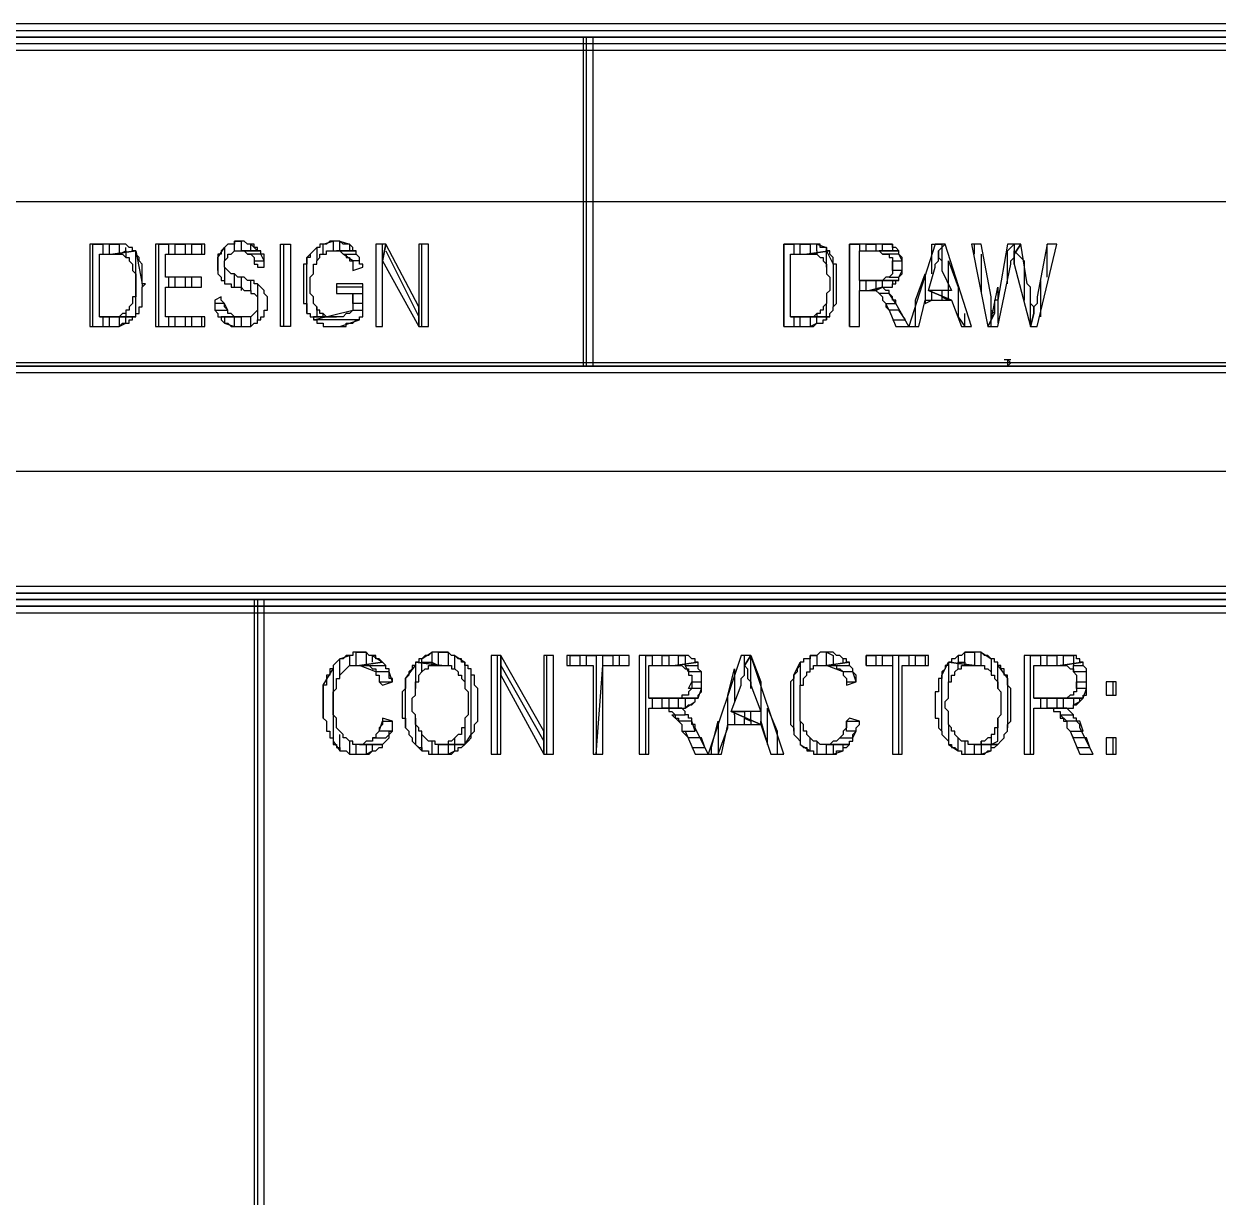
# Model space of a CAD drawing. Extents: x 0 to 594, y 0 to 420.
# Drawn here: x 486.9 to 523.2, y 46.84 to 82.5 of the extents above; entities that cross this region are included whole.
import ezdxf

# ---------------------------------------------------------------- set-up
doc = ezdxf.new("R2010")
doc.units = 0

msp = doc.modelspace()

# ---------------------------------------------------------------- linework, layer by layer
at = {"layer": 'GT_1', "flags": 128}
for points in [[(404, 82.5), (404, 81.7), (584, 81.7), (584, 82.5), (404, 82.5)], [(404, 81.9), (584, 81.9), (584, 82.1), (404, 82.1), (404, 82.3), (584, 82.3)], [(404, 82.1), (584, 82.1)], [(503.9, 72.1), (504.2, 72.1), (504.2, 82.1), (503.9, 82.1), (503.9, 72.1)], [(504, 72.1), (504, 82.1)], [(404, 77.1), (584, 77.1)], [(493.5, 75.9), (493.4, 75.9), (493.4, 75.9), (493.3, 75.9), (493.3, 75.8), (493.2, 75.8), (493.2, 75.8), (493.1, 75.8), (493.1, 75.8), (493, 75.7), (493, 75.7), (492.9, 75.6), (492.9, 75.6), (492.9, 75.5), (492.8, 75.5), (492.8, 75.4), (492.8, 75.4), (492.8, 75.3), (492.8, 75.2), (492.8, 75.2), (492.8, 75.1), (492.8, 75.1), (492.8, 75), (492.8, 74.9), (492.8, 74.9), (492.9, 74.8), (492.9, 74.8), (492.9, 74.7), (493, 74.7), (493, 74.6), (493.1, 74.6), (493.1, 74.6), (493.1, 74.6), (493.2, 74.6), (493.2, 74.5), (493.3, 74.5), (493.4, 74.5), (493.4, 74.5), (493.5, 74.5), (493.6, 74.4), (493.6, 74.4), (493.7, 74.4), (493.7, 74.4), (493.8, 74.4), (493.8, 74.4), (493.8, 74.3), (493.9, 74.3), (493.9, 74.3), (494, 74.2), (494, 74.2), (494, 74.1), (494, 74.1), (494, 74), (494, 74), (494, 73.9), (494, 73.9), (494, 73.8), (493.9, 73.7), (493.9, 73.7), (493.9, 73.7), (493.8, 73.6), (493.8, 73.6), (493.7, 73.6), (493.6, 73.6), (493.6, 73.6), (493.5, 73.6), (492.9, 73.6), (492.9, 73.5), (492.9, 73.5), (493, 73.4), (493, 73.4), (493.1, 73.4), (493.1, 73.4), (493.1, 73.4), (493.2, 73.3), (493.2, 73.3), (493.3, 73.3), (493.4, 73.3), (493.4, 73.3), (493.5, 73.3), (493.5, 73.3), (493.6, 73.3), (493.6, 73.3), (493.7, 73.3), (493.7, 73.3), (493.8, 73.3), (493.8, 73.3), (493.9, 73.4), (493.9, 73.4), (494, 73.4), (494, 73.5), (494.1, 73.5), (494.1, 73.6), (494.2, 73.6), (494.2, 73.7), (494.2, 73.7), (494.2, 73.8), (494.3, 73.8), (494.3, 73.9), (494.3, 74), (494.3, 74), (494.3, 74.1), (494.3, 74.1), (494.3, 74.2), (494.2, 74.3), (494.2, 74.3), (494.2, 74.4), (494.2, 74.4), (494.1, 74.5), (494.1, 74.5), (494, 74.6), (494, 74.6), (493.9, 74.6), (493.9, 74.7), (493.9, 74.7), (493.8, 74.7), (493.8, 74.7), (493.7, 74.7), (493.6, 74.8), (493.6, 74.8), (493.5, 74.8), (493.4, 74.8), (493.4, 74.8), (493.3, 74.9), (493.2, 74.9), (493.2, 74.9), (493.2, 74.9), (493.1, 75), (493.1, 75), (493.1, 75), (493, 75.1), (493, 75.1), (493, 75.2), (493, 75.2), (493, 75.3), (493.1, 75.4), (493.1, 75.4), (493.1, 75.5), (493.2, 75.5), (493.2, 75.5), (493.2, 75.5), (493.3, 75.6), (493.3, 75.6), (493.4, 75.6), (493.5, 75.6), (494.1, 75.6), (494, 75.6), (494, 75.7), (494, 75.7), (493.9, 75.7), (493.9, 75.8), (493.8, 75.8), (493.8, 75.8), (493.7, 75.8), (493.6, 75.9), (493.6, 75.9), (493.5, 75.9), (493.5, 75.9)], [(493.3, 75.6), (493.3, 75.9), (493.5, 75.9), (493.5, 75.6)], [(496.4, 75.9), (496.3, 75.9), (496.2, 75.9), (496.2, 75.9), (496.1, 75.8), (496.1, 75.8), (496, 75.8), (496, 75.8), (495.9, 75.8), (495.9, 75.7), (495.8, 75.7), (495.8, 75.7), (495.8, 75.7), (495.7, 75.6), (495.7, 75.6), (495.6, 75.5), (495.6, 75.5), (495.6, 75.4), (495.5, 75.4), (495.5, 75.3), (495.5, 75.2), (495.4, 75.2), (495.4, 75.1), (495.4, 75), (495.4, 75), (495.4, 74.9), (495.4, 74.8), (495.4, 74.8), (495.4, 74.7), (495.4, 74.6), (495.4, 74.6), (495.4, 74.5), (495.4, 74.4), (495.4, 74.4), (495.4, 74.3), (495.4, 74.2), (495.4, 74.1), (495.4, 74.1), (495.4, 74), (495.5, 74), (495.5, 73.9), (495.5, 73.9), (495.5, 73.8), (495.5, 73.7), (495.6, 73.7), (495.6, 73.6), (495.7, 73.6), (495.7, 73.6), (496.4, 73.6), (496.3, 73.6), (496.2, 73.6), (496.2, 73.6), (496.1, 73.6), (496.1, 73.6), (496, 73.7), (496, 73.7), (495.9, 73.7), (495.9, 73.8), (495.8, 73.8), (495.8, 73.9), (495.8, 73.9), (495.7, 74), (495.7, 74), (495.7, 74.1), (495.7, 74.2), (495.7, 74.2), (495.6, 74.3), (495.6, 74.4), (495.6, 74.4), (495.6, 74.5), (495.6, 74.6), (495.6, 74.6), (495.6, 74.7), (495.6, 74.8), (495.6, 74.8), (495.7, 74.9), (495.7, 75), (495.7, 75), (495.7, 75.1), (495.7, 75.1), (495.7, 75.2), (495.8, 75.2), (495.8, 75.3), (495.8, 75.3), (495.9, 75.4), (495.9, 75.4), (495.9, 75.5), (496, 75.5), (496, 75.5), (496.1, 75.5), (496.1, 75.6), (496.2, 75.6), (496.2, 75.6), (496.3, 75.6), (496.4, 75.6), (497, 75.6), (496.9, 75.6), (496.9, 75.7), (496.9, 75.7), (496.8, 75.8), (496.7, 75.8), (496.7, 75.8), (496.6, 75.8), (496.6, 75.8), (496.5, 75.9), (496.5, 75.9), (496.4, 75.9), (496.4, 75.9)], [(496, 75.5), (496, 75.8), (496.3, 75.9), (496.3, 75.6), (496.5, 75.6), (496.5, 75.9), (496.8, 75.8), (496.8, 75.6)], [(489.6, 75.8), (488.9, 75.8), (488.9, 73.3), (489.6, 73.3), (489.7, 73.3), (489.7, 73.3), (489.8, 73.3), (489.8, 73.3), (489.9, 73.4), (489.9, 73.4), (490, 73.4), (490, 73.4), (490.1, 73.4), (490.1, 73.5), (490.2, 73.5), (490.2, 73.5), (490.2, 73.6), (490.3, 73.6), (489.2, 73.6), (489.2, 75.5), (489.6, 75.5), (490.3, 75.6), (490.2, 75.6), (490.2, 75.7), (490.2, 75.7), (490.1, 75.7), (490.1, 75.7), (490, 75.8), (489.9, 75.8), (489.9, 75.8), (489.8, 75.8), (489.8, 75.8), (489.7, 75.8), (489.7, 75.8), (489.6, 75.8)], [(489, 73.3), (489, 75.8), (489.3, 75.8), (489.3, 75.5)], [(490.3, 75.6), (489.6, 75.5), (489.7, 75.5), (489.7, 75.5), (489.8, 75.5), (489.8, 75.5), (489.9, 75.5), (489.9, 75.5), (489.9, 75.5), (490, 75.4), (490, 75.4), (490.1, 75.4), (490.1, 75.3), (490.1, 75.3), (490.2, 75.2), (490.2, 75.1), (490.2, 75.1), (490.2, 75), (490.2, 75), (490.3, 74.9), (490.3, 74.8), (490.3, 74.8), (490.3, 74.7), (490.3, 74.6), (490.3, 74.5), (490.3, 74.4), (490.3, 74.4), (490.3, 74.3), (490.3, 74.2), (490.2, 74.2), (490.2, 74.1), (490.2, 74.1), (490.2, 74), (490.2, 74), (490.1, 73.9), (490.1, 73.8), (490.1, 73.8), (490, 73.8), (490, 73.7), (490, 73.7), (489.9, 73.7), (489.9, 73.7), (489.8, 73.6), (489.8, 73.6), (489.7, 73.6), (489.7, 73.6), (489.6, 73.6), (489.2, 73.6), (490.3, 73.6), (490.3, 73.7), (490.4, 73.7), (490.4, 73.8), (490.4, 73.8), (490.4, 73.9), (490.5, 73.9), (490.5, 74), (490.5, 74.1), (490.5, 74.1), (490.5, 74.2), (490.5, 74.2), (490.5, 74.3), (490.5, 74.4), (490.5, 74.4), (490.5, 74.5), (490.6, 74.6), (490.5, 74.6), (490.5, 74.7), (490.5, 74.8), (490.5, 74.9), (490.5, 74.9), (490.5, 75), (490.5, 75.1), (490.5, 75.1), (490.5, 75.2), (490.5, 75.2), (490.4, 75.3), (490.4, 75.4), (490.4, 75.4), (490.3, 75.5), (490.3, 75.5), (490.3, 75.6)], [(489.5, 75.5), (489.5, 75.8), (489.8, 75.8), (489.8, 75.5)], [(489.8, 75.5), (489.8, 75.5), (490, 75.6), (490, 75.4)], [(490, 75.6), (490, 75.7)], [(490, 73.8), (490, 73.6), (490.3, 73.6), (490.3, 75.6), (490.5, 74.6), (490.5, 74.5)], [(492.4, 75.8), (490.9, 75.8), (490.9, 73.3), (492.4, 73.3), (492.4, 73.6), (491.2, 73.6), (491.2, 74.5), (492.3, 74.5), (492.3, 74.8), (491.2, 74.8), (491.2, 75.5), (492.4, 75.5), (492.4, 75.8)], [(491, 73.3), (491, 75.8), (491.3, 75.8), (491.3, 75.5)], [(491.5, 75.5), (491.5, 75.8), (491.8, 75.8), (491.8, 75.5)], [(492, 75.5), (492, 75.8), (492.3, 75.8), (492.3, 75.5)], [(492.8, 75), (492.8, 75.4), (493, 75.7), (493, 75.3)], [(494.1, 75.6), (493.5, 75.6), (493.5, 75.6), (493.6, 75.6), (493.6, 75.6), (493.7, 75.5), (493.7, 75.5), (493.8, 75.5), (493.8, 75.5), (493.9, 75.4), (493.9, 75.4), (493.9, 75.3), (493.9, 75.2), (494, 75.2), (494, 75.1), (494.2, 75.1), (494.2, 75.1), (494.2, 75.2), (494.2, 75.3), (494.2, 75.3), (494.2, 75.4), (494.2, 75.5), (494.1, 75.5), (494.1, 75.5), (494.1, 75.6)], [(493.8, 75.6), (493.8, 75.8), (494, 75.6), (494, 75.6)], [(494.7, 73.3), (494.7, 75.8), (495, 75.8), (495, 73.3), (494.7, 73.3)], [(494.8, 73.3), (494.8, 75.8)], [(495.5, 73.7), (495.5, 75.4), (495.8, 75.7), (495.8, 75.3)], [(497, 75.6), (496.4, 75.6), (496.4, 75.6), (496.5, 75.6), (496.5, 75.6), (496.6, 75.5), (496.6, 75.5), (496.7, 75.5), (496.7, 75.4), (496.8, 75.4), (496.8, 75.3), (496.8, 75.3), (496.9, 75.3), (496.9, 75.2), (496.9, 75.1), (496.9, 75), (497.2, 75.1), (497.2, 75.2), (497.1, 75.2), (497.1, 75.3), (497.1, 75.4), (497.1, 75.4), (497, 75.5), (497, 75.5), (497, 75.6)], [(497.9, 75.8), (497.6, 75.8), (497.6, 73.3), (497.8, 73.3), (497.8, 75.3), (497.9, 75.8)], [(497.8, 73.3), (497.8, 75.8)], [(497.9, 75.8), (497.8, 75.3), (498.9, 73.3), (498.9, 73.9), (497.9, 75.8)], [(497.9, 75.6), (498.9, 73.6)], [(499.2, 75.8), (498.9, 75.8), (498.9, 73.9), (498.9, 73.3), (499.2, 73.3), (499.2, 75.8)], [(499, 73.3), (499, 75.8)], [(510, 73.3), (510, 75.8), (510.3, 75.8), (510.3, 75.5)], [(510.7, 75.8), (510, 75.8), (510, 73.3), (510.7, 73.3), (510.8, 73.3), (510.8, 73.3), (510.9, 73.3), (510.9, 73.3), (511, 73.4), (511, 73.4), (511.1, 73.4), (511.1, 73.4), (511.2, 73.4), (511.2, 73.5), (511.3, 73.5), (511.3, 73.5), (511.3, 73.6), (511.4, 73.6), (510.2, 73.6), (510.2, 75.5), (510.7, 75.5), (511.4, 75.6), (511.3, 75.6), (511.3, 75.7), (511.2, 75.7), (511.2, 75.7), (511.1, 75.7), (511.1, 75.8), (511, 75.8), (511, 75.8), (511, 75.8), (510.9, 75.8), (510.9, 75.8), (510.8, 75.8), (510.7, 75.8), (510.7, 75.8)], [(511.4, 75.6), (510.7, 75.5), (510.7, 75.5), (510.8, 75.5), (510.8, 75.5), (510.9, 75.5), (510.9, 75.5), (511, 75.5), (511, 75.5), (511, 75.5), (511.1, 75.4), (511.1, 75.4), (511.2, 75.4), (511.2, 75.3), (511.2, 75.3), (511.3, 75.2), (511.3, 75.1), (511.3, 75.1), (511.3, 75), (511.3, 75), (511.3, 74.9), (511.4, 74.8), (511.4, 74.8), (511.4, 74.7), (511.4, 74.6), (511.4, 74.5), (511.4, 74.4), (511.4, 74.4), (511.3, 74.3), (511.3, 74.2), (511.3, 74.2), (511.3, 74.1), (511.3, 74.1), (511.3, 74), (511.3, 74), (511.2, 73.9), (511.2, 73.8), (511.2, 73.8), (511.1, 73.8), (511.1, 73.7), (511, 73.7), (511, 73.7), (511, 73.7), (510.9, 73.6), (510.9, 73.6), (510.8, 73.6), (510.7, 73.6), (510.7, 73.6), (510.2, 73.6), (511.4, 73.6), (511.4, 73.7), (511.4, 73.7), (511.5, 73.8), (511.5, 73.8), (511.5, 73.9), (511.5, 73.9), (511.6, 74), (511.6, 74.1), (511.6, 74.1), (511.6, 74.2), (511.6, 74.2), (511.6, 74.3), (511.6, 74.4), (511.6, 74.4), (511.6, 74.5), (511.6, 74.6), (511.6, 74.6), (511.6, 74.7), (511.6, 74.8), (511.6, 74.9), (511.6, 74.9), (511.6, 75), (511.6, 75.1), (511.6, 75.1), (511.6, 75.2), (511.5, 75.2), (511.5, 75.3), (511.5, 75.4), (511.5, 75.4), (511.4, 75.5), (511.4, 75.5), (511.4, 75.6)], [(510.5, 75.5), (510.5, 75.8), (510.8, 75.8), (510.8, 75.5)], [(511, 75.6), (511, 75.8), (511.3, 75.7), (511.3, 75.6)], [(511, 75.6), (511, 75.5)], [(511.3, 75.1), (511.3, 75.6), (511.5, 75.2), (511.5, 73.9)], [(512, 73.3), (512, 75.8), (512.3, 75.8), (512.3, 75.6)], [(512.9, 75.8), (512, 75.8), (512, 73.3), (512.3, 73.3), (512.3, 74.4), (512.6, 74.4), (513, 74.5), (513.1, 74.5), (513.1, 74.5), (513.2, 74.5), (513.3, 74.5), (513.3, 74.6), (513.4, 74.6), (513.4, 74.6), (513.4, 74.7), (513.5, 74.7), (513.5, 74.7), (512.3, 74.7), (512.3, 75.6), (512.9, 75.6), (513.5, 75.6), (513.4, 75.7), (513.4, 75.7), (513.3, 75.7), (513.3, 75.8), (513.3, 75.8), (513.2, 75.8), (513.2, 75.8), (513.1, 75.8), (513.1, 75.8), (513, 75.8), (513, 75.8), (512.9, 75.8)], [(513.5, 75.6), (512.9, 75.6), (512.9, 75.6), (513, 75.5), (513.1, 75.5), (513.1, 75.5), (513.2, 75.5), (513.2, 75.5), (513.2, 75.4), (513.3, 75.4), (513.3, 75.3), (513.3, 75.3), (513.3, 75.2), (513.3, 75.1), (513.3, 75.1), (513.3, 75), (513.3, 75), (513.3, 74.9), (513.3, 74.9), (513.2, 74.8), (513.2, 74.8), (513.1, 74.8), (513.1, 74.8), (513, 74.7), (513, 74.7), (512.9, 74.7), (512.8, 74.7), (512.3, 74.7), (513.5, 74.7), (513.5, 74.8), (513.5, 74.8), (513.6, 74.9), (513.6, 74.9), (513.6, 75), (513.6, 75.1), (513.6, 75.1), (513.6, 75.2), (513.6, 75.3), (513.6, 75.3), (513.6, 75.4), (513.5, 75.5), (513.5, 75.5), (513.5, 75.5), (513.5, 75.6)], [(512.5, 75.6), (512.5, 75.8), (512.8, 75.8), (512.8, 75.6)], [(513, 75.6), (513, 75.8), (513.3, 75.8), (513.3, 75.6)], [(514.9, 75.8), (514.6, 75.8), (513.8, 73.3), (514.1, 73.3), (514.3, 74.1), (515.1, 74.1), (514.4, 74.4), (514.6, 75.1), (514.6, 75.1), (514.6, 75.2), (514.6, 75.2), (514.7, 75.3), (514.7, 75.4), (514.7, 75.4), (514.7, 75.5), (514.7, 75.6), (514.9, 75.8)], [(514.9, 75.8), (514.7, 75.6), (514.7, 75.5), (514.7, 75.5), (514.7, 75.4), (514.8, 75.3), (514.8, 75.3), (514.8, 75.2), (514.8, 75.1), (514.8, 75), (515.1, 74.4), (514.4, 74.4), (515.1, 74.1), (515.4, 73.3), (515.7, 73.3), (514.9, 75.8)], [(514.5, 74.9), (514.5, 75.8), (514.8, 75.8), (514.8, 75.7)], [(514.8, 75.7), (514.8, 75.3)], [(516, 75.8), (515.7, 75.8), (516.2, 73.3), (516.4, 73.7), (516.4, 73.7), (516.3, 73.8), (516.3, 73.8), (516.3, 73.9), (516.3, 74), (516.3, 74.1), (516.3, 74.1), (516.3, 74.2), (516, 75.8)], [(515.8, 75.5), (515.8, 75.8)], [(517.2, 75.8), (516.8, 75.8), (516.5, 74.1), (516.4, 74.1), (516.4, 74.1), (516.4, 74), (516.4, 74), (516.4, 73.9), (516.4, 73.8), (516.4, 73.7), (516.2, 73.3), (516.5, 73.3), (516.9, 75.2), (516.9, 75.3), (516.9, 75.3), (517, 75.4), (517, 75.4), (517, 75.5), (517.2, 75.8)], [(516.8, 74.6), (516.8, 75.6), (517, 75.8), (517, 75.6)], [(517.2, 75.8), (517, 75.5), (517, 75.5), (517, 75.4), (517, 75.3), (517, 75.2), (517.5, 73.3), (517.6, 73.7), (517.6, 73.7), (517.6, 73.8), (517.6, 73.9), (517.6, 73.9), (517.5, 74), (517.5, 74.1), (517.5, 74.1), (517.5, 74.2), (517.5, 74.3), (517.5, 74.3), (517.5, 74.4), (517.5, 74.5), (517.4, 74.6), (517.2, 75.8)], [(517, 75.2), (517, 75.6), (517.3, 75.3), (517.3, 74.1)], [(518.3, 75.8), (518, 75.8), (517.7, 74.2), (517.7, 74.1), (517.7, 74.1), (517.7, 74), (517.6, 73.9), (517.6, 73.9), (517.6, 73.8), (517.6, 73.7), (517.6, 73.7), (517.5, 73.3), (517.7, 73.3), (518.3, 75.8)], [(518, 74.8), (518, 75.8)], [(493.9, 75.3), (494.2, 75.3), (494.1, 75.5), (493.7, 75.5)], [(497.1, 75.3), (496.9, 75.3), (496.6, 75.5), (497, 75.5)], [(513.2, 74.8), (513.5, 74.8), (513.6, 75), (513.3, 75), (513.3, 75.3), (513.6, 75.3), (513.5, 75.5), (513, 75.5)], [(514.8, 74.4), (514.8, 74.2), (515, 74.1), (515, 74.4), (515, 75.3), (515.3, 74.5), (515.3, 73.6), (515.5, 73.3), (515.5, 73.7)], [(516, 75.5), (516, 74.3)], [(491.3, 74.8), (491.3, 74.5)], [(491.5, 74.5), (491.5, 74.8)], [(491.8, 74.8), (491.8, 74.5)], [(492, 74.5), (492, 74.8)], [(493, 75.1), (493, 74.6)], [(493.3, 74.5), (493.3, 74.9)], [(493.5, 74.8), (493.5, 74.4)], [(514, 73.3), (514, 74.1), (514.3, 74.9), (514.3, 74), (514.5, 74.1), (514.5, 74.3)], [(493.8, 74.4), (493.8, 74.7)], [(494, 74.6), (494, 73.5)], [(497.2, 74.6), (496.4, 74.6), (496.4, 74.3), (496.9, 74.3), (496.9, 73.8), (496.9, 73.8), (496.9, 73.8), (496.8, 73.7), (496.8, 73.7), (496.7, 73.7), (496.6, 73.6), (496.6, 73.6), (496.5, 73.6), (496.5, 73.6), (496.4, 73.6), (496.4, 73.6), (495.7, 73.6), (495.7, 73.5), (495.8, 73.5), (495.8, 73.4), (495.9, 73.4), (495.9, 73.4), (496, 73.4), (496, 73.3), (496.1, 73.3), (496.1, 73.3), (496.2, 73.3), (496.3, 73.3), (496.3, 73.3), (496.4, 73.3), (496.4, 73.3), (496.5, 73.3), (496.5, 73.3), (496.6, 73.3), (496.6, 73.3), (496.7, 73.3), (496.7, 73.4), (496.8, 73.4), (496.8, 73.4), (496.9, 73.4), (496.9, 73.4), (497, 73.5), (497, 73.5), (497.1, 73.5), (497.1, 73.6), (497.2, 73.6), (497.2, 73.7), (497.2, 74.6)], [(496.2, 73.3), (496.5, 73.3), (497.1, 73.5), (495.7, 73.5), (496.9, 73.8), (497.2, 73.8), (497.2, 74), (496.9, 74), (496.9, 74.3), (497.2, 74.3), (497.2, 74.5), (496.4, 74.5)], [(512.3, 74.7), (512.3, 74.4), (512.5, 74.4), (512.5, 74.7)], [(513, 74.5), (512.6, 74.4), (512.6, 74.4), (512.7, 74.4), (512.7, 74.4), (512.8, 74.4), (512.8, 74.4), (512.9, 74.3), (512.9, 74.3), (512.9, 74.3), (513, 74.2), (513, 74.1), (513, 74.1), (513.1, 74), (513.1, 74), (513.1, 73.9), (513.2, 73.8), (513.4, 73.3), (513.8, 73.3), (513.4, 74), (513.4, 74.1), (513.3, 74.1), (513.3, 74.2), (513.3, 74.2), (513.2, 74.3), (513.2, 74.3), (513.2, 74.4), (513.1, 74.4), (513.1, 74.4), (513, 74.5)], [(512.8, 74.7), (512.8, 74.4), (513, 74.5), (513, 74.7)], [(513.3, 74.7), (513.3, 74.6)], [(516.3, 73.3), (516.3, 73.5), (516.5, 74.5), (516.5, 73.4)], [(517.8, 74.7), (517.8, 73.6)], [(492.9, 74.2), (492.7, 74.1), (492.7, 74.1), (492.7, 74), (492.7, 73.9), (492.7, 73.9), (492.7, 73.8), (492.8, 73.7), (492.8, 73.7), (492.8, 73.6), (492.9, 73.6), (493.5, 73.6), (493.5, 73.6), (493.4, 73.6), (493.4, 73.6), (493.3, 73.6), (493.3, 73.6), (493.2, 73.7), (493.2, 73.7), (493.1, 73.7), (493.1, 73.8), (493.1, 73.8), (493, 73.9), (493, 73.9), (493, 73.9), (493, 74), (492.9, 74.1), (492.9, 74.2)], [(513.3, 73.5), (513.7, 73.5), (513.5, 73.8), (513.2, 73.8), (513.1, 74), (513.4, 74), (513.2, 74.3), (512.9, 74.3)], [(514.5, 74.3), (514.5, 74.4)], [(514.8, 74.2), (514.8, 74.1), (515, 74.1), (515, 74.1)], [(516.3, 73.5), (516.3, 74.1)], [(492.7, 73.8), (493.1, 73.8), (493, 74), (492.7, 74)], [(495.8, 73.9), (495.8, 73.6), (496, 73.6), (496, 73.7)], [(511, 73.7), (511, 73.6), (511.3, 73.6), (511.3, 74)], [(517.5, 73.5), (517.5, 74)], [(489.3, 73.6), (489.3, 73.3), (489.5, 73.3), (489.5, 73.6)], [(489.8, 73.6), (489.8, 73.6)], [(489.8, 73.6), (489.8, 73.3), (490, 73.4), (490, 73.6)], [(491.3, 73.6), (491.3, 73.3), (491.5, 73.3), (491.5, 73.6)], [(491.8, 73.6), (491.8, 73.3), (492, 73.3), (492, 73.6)], [(492.3, 73.6), (492.3, 73.3)], [(493, 73.6), (493, 73.4), (493.3, 73.3), (493.3, 73.6)], [(493.5, 73.6), (493.5, 73.3), (493.8, 73.3), (493.8, 73.6)], [(510.3, 73.6), (510.3, 73.3), (510.5, 73.3), (510.5, 73.6)], [(510.8, 73.6), (510.8, 73.6)], [(510.8, 73.6), (510.8, 73.3), (511, 73.4), (511, 73.6)], [(511.3, 73.6), (511.3, 73.5)], [(517.5, 73.3), (517.5, 73.5)], [(516.7, 72.3), (516.9, 72.3)], [(516.8, 72.1), (516.9, 72.2), (516.8, 72.3), (516.8, 72.2), (516.8, 72.1)], [(404, 72.2), (404, 71.9), (584, 71.9), (584, 72.2), (404, 72.2)], [(404, 72.1), (584, 72.1)], [(404, 72.1), (584, 72.1)], [(564, 72.1), (544, 72.1), (524, 72.1), (504, 72.1), (484, 72.1), (464, 72.1)], [(519.3, 72.1), (527.7, 72.1)], [(477.8, 68.9), (535.2, 68.9)], [(584, 64.6), (584, 65.4), (404, 65.4), (404, 64.6), (584, 64.6)], [(404, 65.4), (404, 64.6), (584, 64.6), (584, 65.4), (404, 65.4)], [(584, 65.2), (404, 65.2), (404, 65), (584, 65), (584, 64.8), (404, 64.8)], [(404, 64.8), (584, 64.8), (584, 65), (404, 65), (404, 65.2), (584, 65.2)], [(404, 65), (584, 65)], [(494.2, 65), (493.9, 65), (493.9, 45.6), (494.2, 45.6), (494.2, 65)], [(494, 65), (494, 45.6)], [(514, 65), (584, 65)], [(497.1, 63.4), (497.1, 63.4), (497.1, 63.4), (497, 63.4), (496.9, 63.4), (496.9, 63.3), (496.8, 63.3), (496.7, 63.3), (496.7, 63.3), (496.6, 63.2), (496.5, 63.2), (496.5, 63.2), (496.4, 63.1), (496.4, 63.1), (496.3, 63), (496.3, 62.9), (496.2, 62.9), (496.2, 62.8), (496.2, 62.7), (496.1, 62.7), (496.1, 62.6), (496.1, 62.5), (496.1, 62.4), (496, 62.4), (496, 62.3), (496, 62.2), (496, 62.1), (496, 62), (496, 61.9), (496, 61.9), (496, 61.8), (496, 61.7), (496, 61.6), (496, 61.5), (496, 61.4), (496, 61.4), (496.1, 61.3), (496.1, 61.2), (496.1, 61.1), (496.1, 61.1), (496.1, 61), (496.2, 61), (496.2, 60.9), (496.2, 60.8), (496.3, 60.8), (496.3, 60.7), (496.3, 60.6), (496.4, 60.6), (496.4, 60.5), (496.5, 60.5), (496.5, 60.4), (496.6, 60.4), (496.7, 60.4), (496.7, 60.4), (496.8, 60.3), (496.8, 60.3), (496.9, 60.3), (497, 60.3), (497, 60.3), (497.1, 60.3), (497.2, 60.3), (497.2, 60.3), (497.3, 60.3), (497.4, 60.3), (497.4, 60.3), (497.5, 60.4), (497.5, 60.4), (497.6, 60.4), (497.7, 60.5), (497.7, 60.5), (497.8, 60.5), (497.8, 60.6), (497.1, 60.6), (497.1, 60.6), (497, 60.6), (496.9, 60.6), (496.9, 60.7), (496.8, 60.7), (496.8, 60.7), (496.7, 60.8), (496.6, 60.8), (496.6, 60.8), (496.6, 60.9), (496.5, 61), (496.5, 61), (496.4, 61.1), (496.4, 61.2), (496.4, 61.2), (496.4, 61.3), (496.4, 61.3), (496.4, 61.4), (496.3, 61.5), (496.3, 61.6), (496.3, 61.7), (496.3, 61.8), (496.3, 61.9), (496.3, 61.9), (496.3, 62), (496.3, 62.1), (496.3, 62.2), (496.4, 62.3), (496.4, 62.4), (496.4, 62.4), (496.4, 62.5), (496.4, 62.6), (496.5, 62.6), (496.5, 62.7), (496.6, 62.8), (496.6, 62.8), (496.7, 62.9), (496.7, 62.9), (496.7, 62.9), (496.8, 63), (496.9, 63), (496.9, 63), (497, 63), (497.1, 63), (497.1, 63), (497.8, 63.1), (497.8, 63.1), (497.7, 63.2), (497.7, 63.2), (497.6, 63.2), (497.6, 63.3), (497.5, 63.3), (497.5, 63.3), (497.4, 63.3), (497.3, 63.4), (497.3, 63.4), (497.2, 63.4), (497.1, 63.4)], [(496.5, 62.7), (496.5, 63.2), (496.8, 63.3), (496.8, 63)], [(497, 63), (497, 63.4), (497.3, 63.4), (497.3, 63)], [(497.5, 63.1), (497.5, 63.3), (497.8, 63.1), (497.8, 63.1)], [(499.6, 63.4), (499.5, 63.4), (499.4, 63.4), (499.3, 63.4), (499.3, 63.4), (499.2, 63.3), (499.2, 63.3), (499.1, 63.3), (499, 63.2), (499, 63.2), (498.9, 63.2), (498.9, 63.1), (498.8, 63.1), (499.6, 63), (499.6, 63), (499.7, 63), (499.8, 63), (499.8, 63), (499.9, 63), (499.9, 62.9), (500, 62.9), (500, 62.9), (500.1, 62.8), (500.1, 62.7), (500.2, 62.7), (500.2, 62.6), (500.3, 62.5), (500.3, 62.5), (500.3, 62.4), (500.3, 62.3), (500.3, 62.3), (500.4, 62.2), (500.4, 62.1), (500.4, 62), (500.4, 61.9), (500.4, 61.8), (500.4, 61.8), (500.4, 61.7), (500.4, 61.6), (500.4, 61.5), (500.3, 61.4), (500.3, 61.3), (500.3, 61.3), (500.3, 61.2), (500.3, 61.1), (500.2, 61.1), (500.2, 61), (500.2, 60.9), (500.1, 60.9), (500.1, 60.9), (500, 60.8), (500, 60.8), (499.9, 60.7), (499.9, 60.7), (499.8, 60.7), (499.8, 60.6), (499.7, 60.6), (499.6, 60.6), (499.6, 60.6), (500.3, 60.6), (500.4, 60.7), (500.4, 60.7), (500.5, 60.8), (500.5, 60.9), (500.5, 60.9), (500.6, 61), (500.6, 61), (500.6, 61.1), (500.6, 61.2), (500.6, 61.2), (500.7, 61.3), (500.7, 61.4), (500.7, 61.5), (500.7, 61.6), (500.7, 61.7), (500.7, 61.7), (500.7, 61.8), (500.7, 61.9), (500.7, 62), (500.7, 62.1), (500.7, 62.2), (500.7, 62.3), (500.7, 62.3), (500.6, 62.4), (500.6, 62.5), (500.6, 62.6), (500.6, 62.6), (500.6, 62.7), (500.5, 62.7), (500.5, 62.8), (500.5, 62.9), (500.4, 62.9), (500.4, 63), (500.3, 63), (500.3, 63.1), (500.2, 63.1), (500.2, 63.2), (500.1, 63.2), (500.1, 63.2), (500, 63.3), (500, 63.3), (499.9, 63.3), (499.8, 63.4), (499.8, 63.4), (499.7, 63.4), (499.6, 63.4), (499.6, 63.4)], [(499, 63.1), (499, 63.2), (499.3, 63.4), (499.3, 63.1), (499.5, 63), (499.5, 63.4), (499.8, 63.4), (499.8, 63)], [(500, 62.9), (500, 63.3), (500.3, 63.1), (500.3, 62.5)], [(501.4, 63.3), (501.1, 63.3), (501.1, 60.3), (501.4, 60.3), (501.4, 62.7), (501.4, 63.3)], [(501.3, 60.3), (501.3, 63.3)], [(501.4, 63.3), (501.4, 62.7), (502.7, 60.3), (502.7, 61), (501.4, 63.3)], [(503, 63.3), (502.7, 63.3), (502.7, 61), (502.7, 60.3), (503, 60.3), (503, 63.3)], [(502.8, 60.3), (502.8, 63.3)], [(505.3, 63.3), (503.4, 63.3), (503.4, 63), (504.2, 63), (504.2, 60.3), (504.5, 60.3), (504.5, 63), (505.3, 63), (505.3, 63.3)], [(503.5, 63), (503.5, 63.3), (503.8, 63.3), (503.8, 63), (504, 63), (504, 63.3), (504.3, 63.3), (504.3, 60.3), (504.5, 63), (504.5, 63.3), (504.8, 63.3), (504.8, 63), (505, 63), (505, 63.3)], [(506.7, 63.3), (505.6, 63.3), (505.6, 60.3), (505.9, 60.3), (505.9, 61.7), (506.3, 61.7), (506.8, 61.7), (506.9, 61.7), (507, 61.7), (507, 61.7), (507.1, 61.8), (507.2, 61.8), (507.2, 61.8), (507.3, 61.9), (507.3, 61.9), (507.3, 62), (507.4, 62), (505.9, 62), (505.9, 63), (506.7, 63), (507.4, 63.1), (507.3, 63.1), (507.3, 63.2), (507.2, 63.2), (507.1, 63.3), (507.1, 63.3), (507, 63.3), (507, 63.3), (506.9, 63.3), (506.8, 63.3), (506.7, 63.3), (506.7, 63.3)], [(505.8, 60.3), (505.8, 63.3), (506, 63.3), (506, 63)], [(506.3, 63), (506.3, 63.3), (506.5, 63.3), (506.5, 63)], [(506.8, 63), (506.8, 63.3), (507, 63.3), (507, 63)], [(507.3, 63.1), (507.3, 63.2)], [(509, 63.3), (508.7, 63.3), (507.7, 60.3), (508.1, 60.3), (508.3, 61.2), (509.3, 61.2), (508.4, 61.6), (508.7, 62.4), (508.7, 62.5), (508.7, 62.5), (508.7, 62.6), (508.8, 62.7), (508.8, 62.8), (508.8, 62.9), (508.8, 62.9), (508.8, 63), (509, 63.3)], [(509, 63.3), (508.8, 63), (508.8, 63), (508.9, 62.9), (508.9, 62.8), (508.9, 62.7), (508.9, 62.7), (508.9, 62.6), (509, 62.5), (509, 62.4), (509.3, 61.6), (508.4, 61.6), (509.3, 61.2), (509.6, 60.3), (510, 60.3), (509, 63.3)], [(508.8, 62.8), (508.8, 63.3)], [(509, 62.3), (509, 63.3), (509.3, 62.5), (509.3, 61.3), (509.5, 60.6), (509.5, 61.7), (509.8, 61), (509.8, 60.3)], [(511.3, 63.4), (511.2, 63.4), (511.1, 63.4), (511.1, 63.4), (511, 63.3), (510.9, 63.3), (510.9, 63.3), (510.8, 63.3), (510.8, 63.2), (510.7, 63.2), (510.6, 63.2), (510.6, 63.1), (510.5, 63.1), (510.5, 63), (510.4, 62.9), (510.4, 62.9), (510.4, 62.8), (510.3, 62.7), (510.3, 62.7), (510.3, 62.6), (510.2, 62.5), (510.2, 62.4), (510.2, 62.4), (510.2, 62.3), (510.2, 62.2), (510.2, 62.1), (510.2, 62), (510.2, 61.9), (510.2, 61.9), (510.2, 61.8), (510.2, 61.7), (510.2, 61.6), (510.2, 61.5), (510.2, 61.4), (510.2, 61.4), (510.2, 61.3), (510.2, 61.2), (510.3, 61.1), (510.3, 61.1), (510.3, 61), (510.3, 61), (510.3, 60.9), (510.4, 60.8), (510.4, 60.8), (510.5, 60.7), (510.5, 60.6), (510.5, 60.6), (510.6, 60.5), (510.7, 60.5), (510.7, 60.4), (510.8, 60.4), (510.8, 60.4), (510.9, 60.4), (510.9, 60.3), (511, 60.3), (511.1, 60.3), (511.1, 60.3), (511.2, 60.3), (511.3, 60.3), (511.3, 60.3), (511.4, 60.3), (511.4, 60.3), (511.5, 60.3), (511.6, 60.3), (511.6, 60.4), (511.7, 60.4), (511.8, 60.4), (511.8, 60.5), (511.9, 60.5), (511.9, 60.5), (512, 60.6), (511.3, 60.6), (511.2, 60.6), (511.2, 60.6), (511.1, 60.6), (511, 60.7), (511, 60.7), (510.9, 60.7), (510.8, 60.8), (510.8, 60.8), (510.8, 60.8), (510.7, 60.9), (510.7, 61), (510.6, 61), (510.6, 61.1), (510.6, 61.2), (510.6, 61.2), (510.5, 61.3), (510.5, 61.3), (510.5, 61.4), (510.5, 61.5), (510.5, 61.6), (510.5, 61.7), (510.5, 61.8), (510.5, 61.9), (510.5, 61.9), (510.5, 62), (510.5, 62.1), (510.5, 62.2), (510.5, 62.3), (510.5, 62.4), (510.6, 62.4), (510.6, 62.5), (510.6, 62.6), (510.6, 62.6), (510.7, 62.7), (510.7, 62.8), (510.8, 62.8), (510.8, 62.9), (510.8, 62.9), (510.9, 62.9), (510.9, 63), (511, 63), (511.1, 63), (511.1, 63), (511.2, 63), (511.3, 63), (512, 63.1), (511.9, 63.1), (511.9, 63.2), (511.9, 63.2), (511.8, 63.2), (511.7, 63.3), (511.7, 63.3), (511.6, 63.3), (511.6, 63.3), (511.5, 63.4), (511.4, 63.4), (511.4, 63.4), (511.3, 63.4)], [(510.8, 62.9), (510.8, 63.3), (511, 63.3), (511, 63)], [(511.3, 63), (511.3, 63.4), (511.5, 63.3), (511.5, 63)], [(511.8, 63.1), (511.8, 63.2)], [(512.5, 63), (512.5, 63.3), (512.8, 63.3), (512.8, 63), (513, 63), (513, 63.3), (513.3, 63.3), (513.3, 60.3), (513.5, 60.3), (513.5, 63.3), (513.8, 63.3), (513.8, 63), (514, 63), (514, 63.3), (514.3, 63.3), (514.3, 63)], [(514.4, 63.3), (512.5, 63.3), (512.5, 63), (513.3, 63), (513.3, 60.3), (513.6, 60.3), (513.6, 63), (514.4, 63), (514.4, 63.3)], [(515.8, 63.4), (515.7, 63.4), (515.6, 63.4), (515.6, 63.4), (515.5, 63.4), (515.4, 63.3), (515.4, 63.3), (515.3, 63.3), (515.2, 63.2), (515.2, 63.2), (515.1, 63.2), (515.1, 63.1), (515, 63.1), (515.8, 63), (515.8, 63), (515.9, 63), (516, 63), (516, 63), (516.1, 63), (516.1, 62.9), (516.2, 62.9), (516.2, 62.9), (516.3, 62.8), (516.3, 62.7), (516.4, 62.7), (516.4, 62.6), (516.5, 62.5), (516.5, 62.5), (516.5, 62.4), (516.5, 62.3), (516.5, 62.3), (516.6, 62.2), (516.6, 62.1), (516.6, 62), (516.6, 61.9), (516.6, 61.8), (516.6, 61.8), (516.6, 61.7), (516.6, 61.6), (516.6, 61.5), (516.5, 61.4), (516.5, 61.3), (516.5, 61.3), (516.5, 61.2), (516.5, 61.1), (516.4, 61.1), (516.4, 61), (516.4, 60.9), (516.3, 60.9), (516.3, 60.9), (516.3, 60.8), (516.2, 60.8), (516.1, 60.7), (516.1, 60.7), (516, 60.7), (516, 60.6), (515.9, 60.6), (515.8, 60.6), (515.8, 60.6), (516.5, 60.6), (516.6, 60.7), (516.6, 60.7), (516.7, 60.8), (516.7, 60.9), (516.7, 60.9), (516.8, 61), (516.8, 61), (516.8, 61.1), (516.8, 61.2), (516.8, 61.2), (516.9, 61.3), (516.9, 61.4), (516.9, 61.5), (516.9, 61.6), (516.9, 61.7), (516.9, 61.7), (516.9, 61.8), (516.9, 61.9), (516.9, 62), (516.9, 62.1), (516.9, 62.2), (516.9, 62.3), (516.9, 62.3), (516.8, 62.4), (516.8, 62.5), (516.8, 62.6), (516.8, 62.6), (516.8, 62.7), (516.7, 62.7), (516.7, 62.8), (516.7, 62.9), (516.6, 62.9), (516.6, 63), (516.5, 63), (516.5, 63.1), (516.4, 63.1), (516.4, 63.2), (516.3, 63.2), (516.3, 63.2), (516.2, 63.3), (516.2, 63.3), (516.1, 63.3), (516, 63.4), (516, 63.4), (515.9, 63.4), (515.8, 63.4), (515.8, 63.4)], [(515.3, 63.3), (515.3, 63.1), (515.5, 63.1), (515.5, 63.4), (515.8, 63.4), (515.8, 63)], [(516, 63), (516, 63.4), (516.3, 63.2), (516.3, 62.8)], [(518.4, 63.3), (517.3, 63.3), (517.3, 60.3), (517.6, 60.3), (517.6, 61.7), (518, 61.7), (518.6, 61.7), (518.6, 61.7), (518.7, 61.7), (518.8, 61.7), (518.8, 61.8), (518.9, 61.8), (518.9, 61.8), (519, 61.9), (519, 61.9), (519.1, 62), (517.6, 62), (517.6, 63), (518.4, 63), (519.1, 63.1), (519, 63.1), (519, 63.2), (518.9, 63.2), (518.9, 63.3), (518.9, 63.3), (518.8, 63.3), (518.8, 63.3), (518.7, 63.3), (518.6, 63.3), (518.6, 63.3), (518.5, 63.3), (518.4, 63.3)], [(517.5, 60.3), (517.5, 63.3), (517.8, 63.3), (517.8, 63)], [(518, 63), (518, 63.3), (518.3, 63.3), (518.3, 63)], [(518.5, 63), (518.5, 63.3), (518.8, 63.3), (518.8, 63)], [(496, 61.4), (496, 62.4), (496.3, 62.9), (496.3, 60.7), (496.5, 60.4), (496.5, 60.9)], [(497.8, 63.1), (497.1, 63), (497.2, 63), (497.2, 63), (497.3, 63), (497.4, 63), (497.4, 63), (497.5, 62.9), (497.5, 62.9), (497.6, 62.9), (497.6, 62.8), (497.6, 62.7), (497.7, 62.7), (497.7, 62.6), (497.7, 62.5), (497.8, 62.4), (498.1, 62.5), (498.1, 62.6), (498, 62.6), (498, 62.7), (498, 62.8), (498, 62.9), (497.9, 62.9), (497.9, 63), (497.8, 63.1)], [(497.7, 62.5), (498.1, 62.5), (498, 62.8), (497.6, 62.8), (497.1, 63), (497.9, 63)], [(498.8, 63.1), (498.8, 63), (498.7, 63), (498.7, 62.9), (498.7, 62.9), (498.6, 62.8), (498.6, 62.8), (498.6, 62.7), (498.5, 62.6), (498.5, 62.6), (498.5, 62.5), (498.5, 62.4), (498.5, 62.3), (498.4, 62.2), (498.4, 62.2), (498.4, 62.1), (498.4, 62), (498.4, 61.9), (498.4, 61.8), (498.4, 61.8), (498.4, 61.7), (498.4, 61.6), (498.4, 61.5), (498.4, 61.4), (498.5, 61.4), (498.5, 61.3), (498.5, 61.2), (498.5, 61.1), (498.6, 61), (498.6, 61), (498.6, 60.9), (498.7, 60.8), (498.7, 60.8), (498.7, 60.7), (498.8, 60.6), (498.8, 60.6), (498.9, 60.5), (499, 60.5), (499, 60.5), (499, 60.4), (499.1, 60.4), (499.2, 60.4), (499.2, 60.3), (499.3, 60.3), (499.4, 60.3), (499.4, 60.3), (499.5, 60.3), (499.6, 60.3), (499.6, 60.3), (499.7, 60.3), (499.8, 60.3), (499.8, 60.3), (499.9, 60.3), (500, 60.4), (500, 60.4), (500.1, 60.4), (500.1, 60.5), (500.2, 60.5), (500.2, 60.5), (500.3, 60.6), (500.3, 60.6), (499.6, 60.6), (499.5, 60.6), (499.4, 60.6), (499.4, 60.7), (499.3, 60.7), (499.2, 60.7), (499.2, 60.7), (499.1, 60.8), (499.1, 60.8), (499, 60.9), (499, 60.9), (499, 61), (498.9, 61), (498.9, 61.1), (498.9, 61.1), (498.8, 61.2), (498.8, 61.3), (498.8, 61.4), (498.8, 61.4), (498.8, 61.5), (498.7, 61.6), (498.7, 61.7), (498.7, 61.8), (498.7, 61.9), (498.7, 62), (498.8, 62.1), (498.8, 62.2), (498.8, 62.2), (498.8, 62.3), (498.8, 62.4), (498.8, 62.5), (498.9, 62.5), (498.9, 62.6), (498.9, 62.7), (498.9, 62.7), (499, 62.8), (499, 62.8), (499.1, 62.9), (499.1, 62.9), (499.2, 62.9), (499.2, 63), (499.3, 63), (499.4, 63), (499.4, 63), (499.5, 63), (499.6, 63), (498.8, 63.1)], [(498.5, 61.1), (498.5, 62.6), (498.8, 63), (498.8, 62.3)], [(499, 62.8), (499, 63.1), (499.3, 63.1), (499.3, 63)], [(501.4, 63), (502.7, 60.7)], [(507.4, 63.1), (506.7, 63), (506.7, 63), (506.8, 63), (506.8, 63), (506.9, 63), (507, 62.9), (507, 62.9), (507.1, 62.9), (507.1, 62.8), (507.1, 62.7), (507.2, 62.7), (507.2, 62.6), (507.2, 62.5), (507.2, 62.5), (507.2, 62.4), (507.2, 62.3), (507.1, 62.2), (507.1, 62.2), (507.1, 62.1), (507, 62.1), (506.9, 62.1), (506.9, 62), (506.8, 62), (506.7, 62), (506.7, 62), (506.6, 62), (505.9, 62), (507.4, 62), (507.4, 62.1), (507.4, 62.1), (507.5, 62.2), (507.5, 62.3), (507.5, 62.3), (507.5, 62.4), (507.5, 62.5), (507.5, 62.6), (507.5, 62.7), (507.5, 62.7), (507.5, 62.8), (507.4, 62.9), (507.4, 63), (507.4, 63), (507.4, 63.1)], [(506.9, 62), (507.4, 62), (507.5, 62.3), (507.1, 62.3), (507.2, 62.5), (507.5, 62.5), (507.5, 62.8), (507.1, 62.8), (507, 63), (507.4, 63)], [(507.8, 60.3), (507.8, 60.5), (508, 61.3), (508, 60.3), (508.3, 61.1), (508.3, 62.1), (508.5, 62.9), (508.5, 61.9)], [(510.3, 61), (510.3, 62.7), (510.5, 63.1), (510.5, 62.4)], [(512, 63.1), (511.3, 63), (511.3, 63), (511.4, 63), (511.5, 63), (511.5, 63), (511.6, 63), (511.6, 62.9), (511.7, 62.9), (511.7, 62.9), (511.8, 62.8), (511.8, 62.7), (511.8, 62.7), (511.9, 62.6), (511.9, 62.5), (511.9, 62.4), (512.2, 62.5), (512.2, 62.6), (512.2, 62.6), (512.2, 62.7), (512.1, 62.8), (512.1, 62.9), (512.1, 62.9), (512, 63), (512, 63.1)], [(511.9, 62.5), (512.2, 62.5), (512.1, 62.8), (511.8, 62.8), (511.3, 63), (512, 63)], [(515, 63.1), (515, 63), (514.9, 63), (514.9, 62.9), (514.9, 62.9), (514.8, 62.8), (514.8, 62.8), (514.8, 62.7), (514.8, 62.6), (514.7, 62.6), (514.7, 62.5), (514.7, 62.4), (514.7, 62.3), (514.7, 62.2), (514.6, 62.2), (514.6, 62.1), (514.6, 62), (514.6, 61.9), (514.6, 61.8), (514.6, 61.8), (514.6, 61.7), (514.6, 61.6), (514.6, 61.5), (514.6, 61.4), (514.7, 61.4), (514.7, 61.3), (514.7, 61.2), (514.7, 61.1), (514.8, 61), (514.8, 61), (514.8, 60.9), (514.9, 60.8), (514.9, 60.8), (515, 60.7), (515, 60.6), (515.1, 60.6), (515.1, 60.5), (515.2, 60.5), (515.2, 60.5), (515.3, 60.4), (515.3, 60.4), (515.4, 60.4), (515.4, 60.3), (515.5, 60.3), (515.6, 60.3), (515.6, 60.3), (515.7, 60.3), (515.8, 60.3), (515.8, 60.3), (515.8, 60.3), (515.9, 60.3), (516, 60.3), (516, 60.3), (516.1, 60.3), (516.2, 60.4), (516.2, 60.4), (516.3, 60.4), (516.3, 60.5), (516.4, 60.5), (516.4, 60.5), (516.5, 60.6), (516.5, 60.6), (515.8, 60.6), (515.7, 60.6), (515.6, 60.6), (515.6, 60.7), (515.5, 60.7), (515.4, 60.7), (515.4, 60.7), (515.3, 60.8), (515.3, 60.8), (515.2, 60.9), (515.2, 60.9), (515.2, 61), (515.1, 61), (515.1, 61.1), (515.1, 61.1), (515, 61.2), (515, 61.3), (515, 61.4), (515, 61.4), (515, 61.5), (515, 61.6), (514.9, 61.7), (514.9, 61.8), (514.9, 61.9), (515, 62), (515, 62.1), (515, 62.2), (515, 62.2), (515, 62.3), (515, 62.4), (515, 62.5), (515.1, 62.5), (515.1, 62.6), (515.1, 62.7), (515.2, 62.7), (515.2, 62.8), (515.2, 62.8), (515.3, 62.9), (515.3, 62.9), (515.4, 62.9), (515.4, 63), (515.5, 63), (515.6, 63), (515.6, 63), (515.7, 63), (515.8, 63), (515, 63.1)], [(514.8, 61), (514.8, 62.7), (515, 63.1), (515, 62.5)], [(515.3, 62.9), (515.3, 63.1), (515.5, 63.1), (515.5, 63)], [(516.5, 62.3), (516.5, 63), (516.8, 62.6), (516.8, 61.1)], [(519.1, 63.1), (518.4, 63), (518.4, 63), (518.5, 63), (518.6, 63), (518.6, 63), (518.7, 62.9), (518.8, 62.9), (518.8, 62.9), (518.8, 62.8), (518.9, 62.7), (518.9, 62.7), (518.9, 62.6), (518.9, 62.5), (518.9, 62.5), (518.9, 62.4), (518.9, 62.3), (518.9, 62.2), (518.8, 62.2), (518.8, 62.1), (518.7, 62.1), (518.7, 62.1), (518.6, 62), (518.5, 62), (518.5, 62), (518.4, 62), (518.3, 62), (517.6, 62), (519.1, 62), (519.1, 62.1), (519.2, 62.1), (519.2, 62.2), (519.2, 62.3), (519.2, 62.3), (519.2, 62.4), (519.2, 62.5), (519.2, 62.6), (519.2, 62.7), (519.2, 62.7), (519.2, 62.8), (519.2, 62.9), (519.1, 63), (519.1, 63), (519.1, 63.1)], [(518.6, 62), (519.1, 62), (519.2, 62.3), (518.9, 62.3), (518.9, 62.5), (519.2, 62.5), (519.2, 62.8), (518.8, 62.8), (518.8, 63), (519.1, 63)], [(519, 63.1), (519, 63.1)], [(500.3, 61.2), (500.3, 60.6), (500.5, 60.9), (500.5, 62.7)], [(520.1, 62.5), (519.8, 62.5), (519.8, 62.1), (520.1, 62.1), (520.1, 62.5)], [(520, 62.5), (520, 62.1)], [(506, 62), (506, 61.7), (506.3, 61.7), (506.3, 62)], [(506.5, 62), (506.5, 61.7), (506.8, 61.7), (506.8, 62)], [(507, 62), (507, 61.7), (507.3, 61.9), (507.3, 62)], [(517.8, 62), (517.8, 61.7), (518, 61.7), (518, 62)], [(518.3, 62), (518.3, 61.7), (518.5, 61.7), (518.5, 62)], [(518.8, 62), (518.8, 61.8), (519, 61.9), (519, 62)], [(497.8, 61.4), (497.8, 61.3), (497.8, 61.2), (497.7, 61.1), (497.7, 61.1), (497.7, 61), (497.6, 60.9), (497.6, 60.9), (497.6, 60.8), (497.5, 60.8), (497.5, 60.7), (497.4, 60.7), (497.4, 60.7), (497.3, 60.7), (497.2, 60.6), (497.2, 60.6), (497.1, 60.6), (497.8, 60.6), (497.8, 60.6), (497.9, 60.7), (497.9, 60.7), (498, 60.8), (498, 60.9), (498, 61), (498.1, 61), (498.1, 61.1), (498.1, 61.2), (498.1, 61.3), (497.8, 61.4)], [(498.8, 61.4), (498.8, 60.6), (499, 60.4), (499, 60.9)], [(506.8, 61.7), (506.3, 61.7), (506.3, 61.7), (506.4, 61.7), (506.5, 61.7), (506.5, 61.6), (506.5, 61.6), (506.6, 61.6), (506.7, 61.5), (506.7, 61.4), (506.8, 61.4), (506.8, 61.3), (506.8, 61.3), (506.9, 61.2), (506.9, 61.1), (506.9, 61), (507, 61), (507.3, 60.3), (507.7, 60.3), (507.3, 61.1), (507.3, 61.2), (507.2, 61.2), (507.2, 61.3), (507.2, 61.4), (507.1, 61.4), (507.1, 61.5), (507, 61.5), (507, 61.6), (507, 61.6), (506.9, 61.7), (506.8, 61.7)], [(507.2, 60.5), (507.6, 60.5), (507.5, 60.8), (507.1, 60.8), (506.9, 61), (507.3, 61), (507.2, 61.3), (506.8, 61.3), (506.6, 61.5), (507, 61.5)], [(508.5, 61.5), (508.5, 61.6), (508.8, 61.6), (508.8, 61.4), (509, 61.3), (509, 61.6)], [(508.5, 61.5), (508.5, 61.2), (508.8, 61.2), (508.8, 61.4)], [(512, 61.4), (511.9, 61.3), (511.9, 61.2), (511.9, 61.1), (511.9, 61.1), (511.8, 61), (511.8, 60.9), (511.8, 60.9), (511.7, 60.8), (511.7, 60.8), (511.6, 60.7), (511.6, 60.7), (511.5, 60.7), (511.5, 60.7), (511.4, 60.6), (511.3, 60.6), (511.3, 60.6), (512, 60.6), (512, 60.6), (512, 60.7), (512.1, 60.7), (512.1, 60.8), (512.1, 60.9), (512.2, 61), (512.2, 61), (512.2, 61.1), (512.3, 61.2), (512.3, 61.3), (512, 61.4)], [(516.3, 60.8), (516.3, 60.6), (516.5, 60.7), (516.5, 61.4)], [(518.6, 61.7), (518, 61.7), (518.1, 61.7), (518.1, 61.7), (518.2, 61.7), (518.2, 61.6), (518.3, 61.6), (518.3, 61.6), (518.4, 61.6), (518.4, 61.5), (518.4, 61.4), (518.5, 61.4), (518.5, 61.3), (518.6, 61.3), (518.6, 61.2), (518.6, 61.1), (518.7, 61), (518.7, 61), (519, 60.3), (519.4, 60.3), (519, 61.1), (519, 61.2), (519, 61.2), (518.9, 61.3), (518.9, 61.4), (518.8, 61.4), (518.8, 61.5), (518.8, 61.5), (518.7, 61.6), (518.7, 61.6), (518.6, 61.7), (518.6, 61.7)], [(518.9, 60.5), (519.3, 60.5), (519.2, 60.8), (518.8, 60.8), (518.7, 61), (519.1, 61), (519, 61.3), (518.6, 61.3), (518.4, 61.5), (518.8, 61.5)], [(497.5, 60.8), (497.9, 60.8), (498.1, 61), (497.7, 61), (497.8, 61.3), (498.1, 61.3)], [(509, 61.3), (509, 61.2), (509.3, 61.2), (509.3, 61.3)], [(510.5, 61.3), (510.5, 60.6), (510.8, 60.4), (510.8, 60.8)], [(511.7, 60.8), (512.1, 60.8), (512.2, 61), (511.9, 61), (511.9, 61.3), (512.3, 61.3)], [(515, 61.2), (515, 60.6), (515.3, 60.4), (515.3, 60.8)], [(496.8, 60.7), (496.8, 60.3), (497, 60.3), (497, 60.6)], [(499.3, 60.7), (499.3, 60.3), (499.5, 60.3), (499.5, 60.6), (499.8, 60.6), (499.8, 60.3), (500, 60.4), (500, 60.6), (500.3, 60.6), (500.3, 60.6)], [(499.8, 60.7), (499.8, 60.6), (500, 60.6), (500, 60.8)], [(511, 60.7), (511, 60.3), (511.3, 60.3), (511.3, 60.6)], [(515.5, 60.7), (515.5, 60.3), (515.8, 60.3), (515.8, 60.6), (516, 60.6), (516, 60.3), (516.3, 60.4), (516.3, 60.6)], [(516, 60.6), (516, 60.7)], [(520.1, 60.8), (519.8, 60.8), (519.8, 60.3), (520.1, 60.3), (520.1, 60.8)], [(520, 60.8), (520, 60.3)], [(497.3, 60.6), (497.3, 60.3), (497.5, 60.4), (497.5, 60.6)], [(511.5, 60.6), (511.5, 60.3), (511.8, 60.4), (511.8, 60.6)]]:
    msp.add_lwpolyline(points, dxfattribs=at)

doc.saveas('drawing.dxf')
